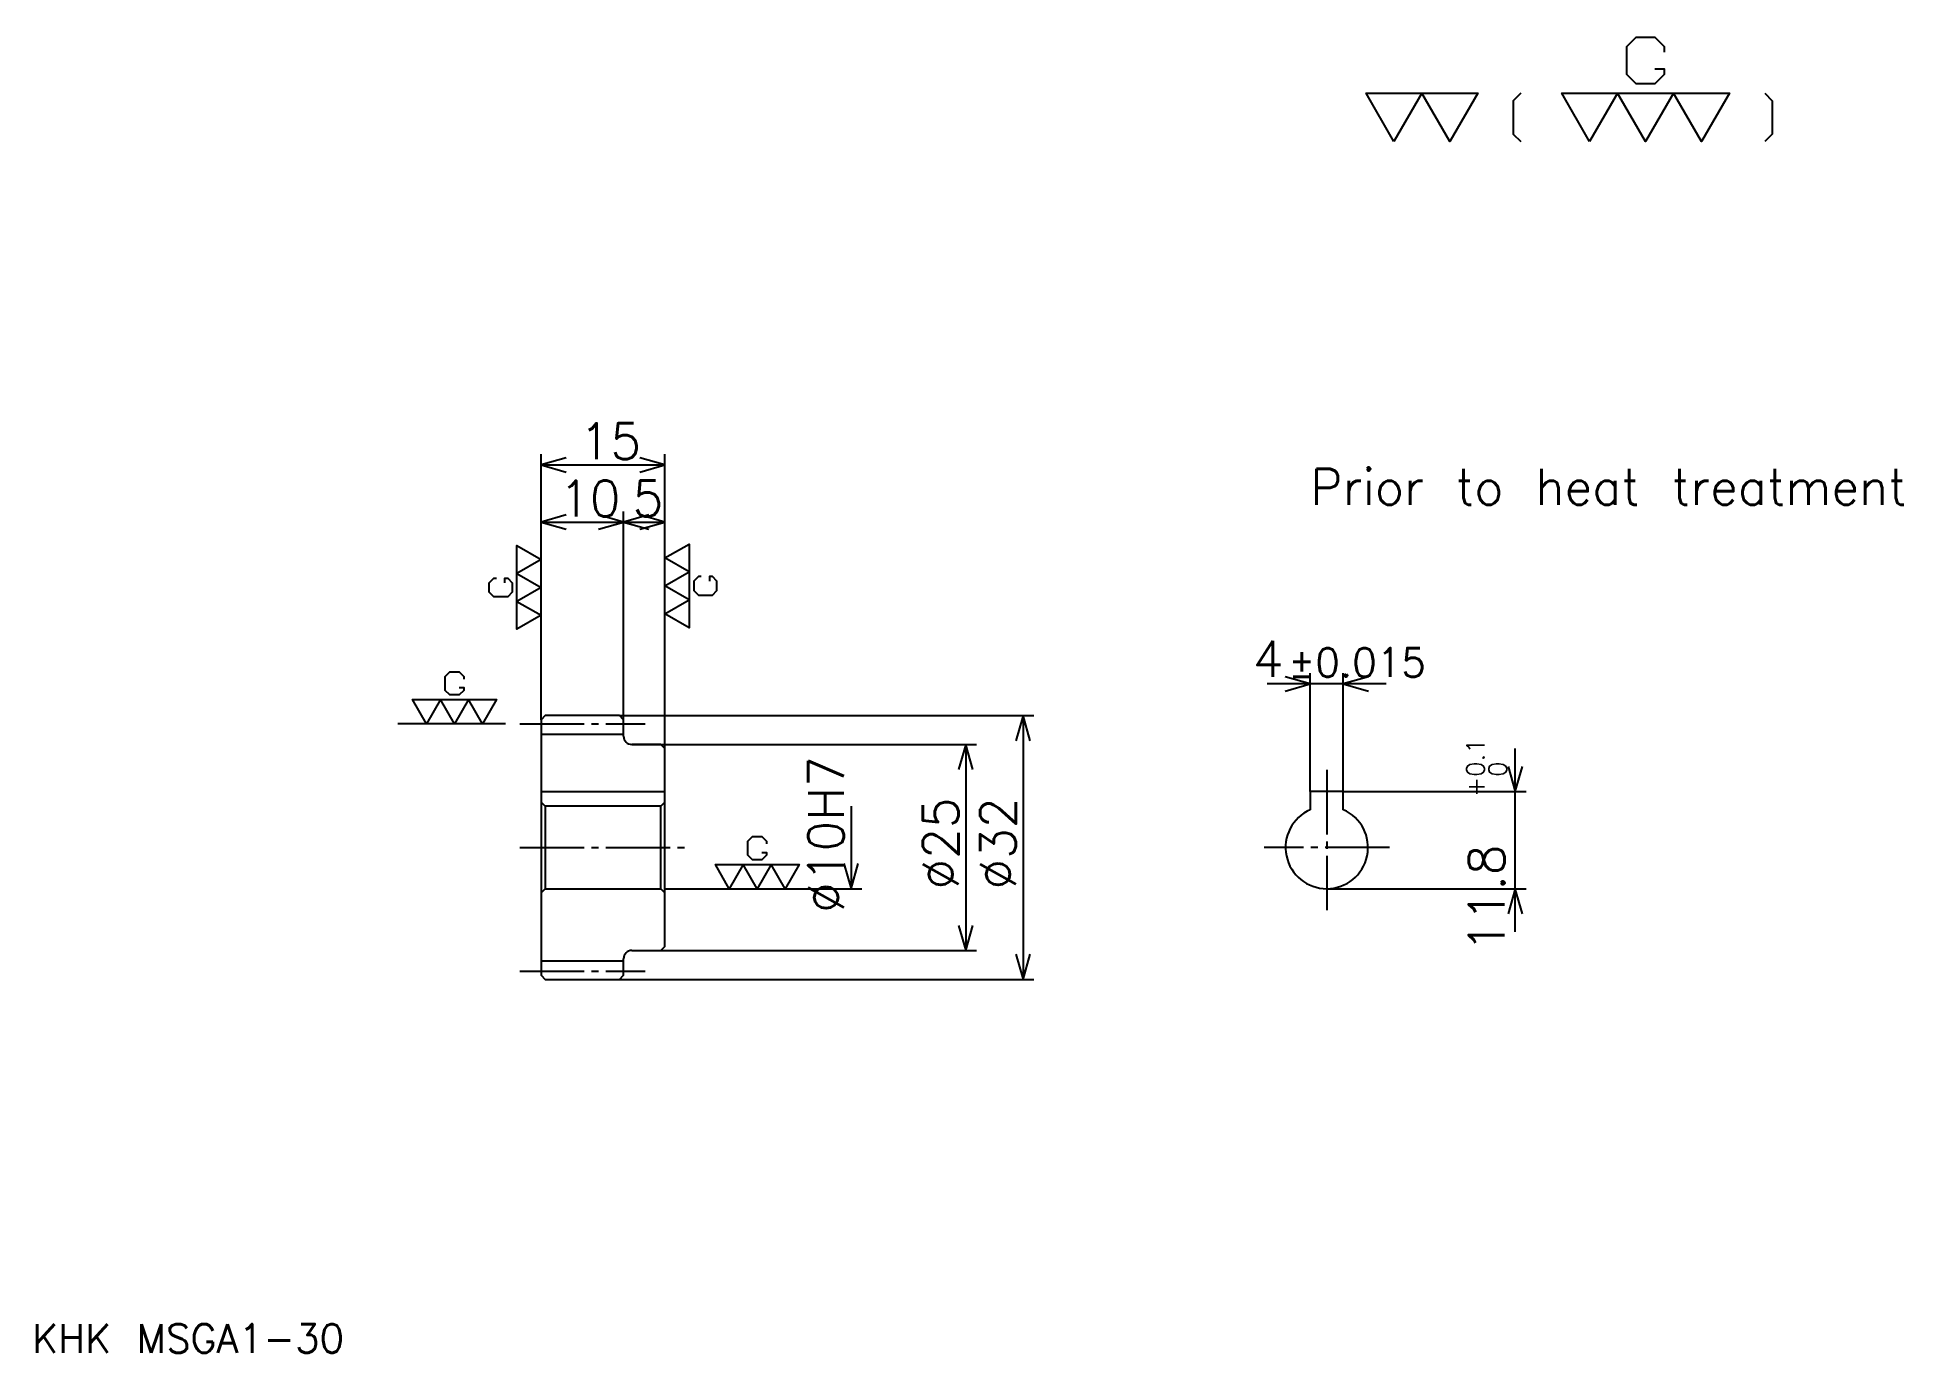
# Model space of a CAD drawing. Extents: x 9 to 236, y 10 to 169.
import ezdxf

# ---------------------------------------------------------------- set-up
doc = ezdxf.new("R2010")
doc.units = 0
doc.linetypes.add('DASHDOT', pattern=[10.434782, 7.826087, -0.869565, 0.869565, -0.869565])
doc.layers.get('0').update_dxf_attribs({"linetype": 'CONTINUOUS'})
doc.layers.add('DASHDOT', color=6, linetype='DASHDOT')
doc.styles.add('KANJI', font='TXT', dxfattribs={"bigfont": 'BIGFONT'})

msp = doc.modelspace()

# ---------------------------------------------------------------- linework, layer by layer
at = {"color": 5}
for p, q in [((70.434784, 86.869568), (70.434784, 118.608704)), ((85.434784, 86.869568), (85.434784, 118.608704)), ((70.434784, 117.304352), (85.434784, 117.304352)), ((80.434784, 86.869568), (80.434784, 111.652176)), ((70.434784, 110.347824), (80.434784, 110.347824)), ((80.434784, 110.347824), (85.434784, 110.347824)), ((172.978271, 90.713043), (158.543488, 90.713043)), ((163.760864, 77.669571), (163.760864, 92.017395)), ((167.760864, 77.669571), (167.760864, 92.017395)), ((70.434784, 86.369568), (70.434784, 86.869568)), ((79.934784, 86.869568), (85.434784, 86.869568)), ((80.434784, 86.369568), (80.434784, 86.869568)), ((85.434784, 86.869568), (130.217392, 86.869568)), ((85.434784, 82.869568), (85.434784, 86.869568)), ((128.91304, 86.869568), (128.91304, 54.869568)), ((81.434784, 83.369568), (85.434784, 83.369568)), ((85.434784, 83.369568), (123.260872, 83.369568)), ((121.956528, 83.369568), (121.956528, 58.369568)), ((188.630432, 60.652176), (188.630432, 82.886963)), ((167.760864, 77.669571), (189.934784, 77.669571)), ((108.04348, 75.869568), (108.04348, 65.869568)), ((85.434784, 65.869568), (109.347824, 65.869568)), ((165.760864, 65.869568), (189.934784, 65.869568)), ((81.434784, 58.369568), (85.434784, 58.369568)), ((85.434784, 58.369568), (123.260872, 58.369568)), ((79.934784, 54.869568), (85.434784, 54.869568)), ((85.434784, 54.869568), (130.217392, 54.869568))]:
    msp.add_line(p, q, dxfattribs=at)
at = {"color": 7}
msp.add_line((66.08696, 85.869568), (53.04348, 85.869568), dxfattribs=at)
at = {"color": 4}
for p, q in [((70.434784, 84.619568), (80.434784, 84.619568)), ((70.434784, 77.669571), (85.434784, 77.669571)), ((70.934784, 75.869568), (70.934784, 65.869568)), ((84.934784, 75.869568), (85.434784, 76.369568)), ((84.934784, 65.869568), (85.434784, 65.369568)), ((70.434784, 57.119568), (80.434784, 57.119568))]:
    msp.add_line(p, q, dxfattribs=at)
at = {"color": 7}
for points in [[(205.565216, 165.339142), (206.695648, 165.339142), (206.695648, 164.660873), (205.565216, 163.530441), (203.304352, 163.530441), (202.17392, 164.660873), (202.17392, 168.052185), (203.304352, 169.182617), (205.565216, 169.182617), (206.695648, 168.052185), (206.695648, 167.373917)], [(173.91304, 156.521744), (170.521729, 162.400009), (184.08696, 162.400009), (180.695648, 156.521744), (177.304352, 162.400009), (173.91304, 156.521744)], [(189.286957, 162.400009), (188.382599, 161.495651), (188.382599, 157.426086), (189.286957, 156.521744)], [(197.652176, 156.521744), (194.260864, 162.400009), (214.608704, 162.400009), (211.217392, 156.521744), (207.82608, 162.400009), (204.434784, 156.521744), (201.043472, 162.400009), (197.652176, 156.521744)], [(218.904343, 162.400009), (219.808685, 161.495651), (219.808685, 157.426086), (218.904343, 156.521744)], [(70.434784, 99.04348), (67.495651, 97.347832), (67.495651, 107.521744), (70.434784, 105.826096), (67.495651, 104.13044), (70.434784, 102.434784), (67.495651, 100.739136), (70.434784, 99.04348)], [(85.434784, 106), (88.373917, 107.695656), (88.373917, 97.521744), (85.434784, 99.217392), (88.373917, 100.913048), (85.434784, 102.608704), (88.373917, 104.304352), (85.434784, 106)], [(66.026085, 103), (66.026085, 103.565216), (66.365219, 103.565216), (66.930435, 103), (66.930435, 101.869568), (66.365219, 101.304352), (64.669563, 101.304352), (64.104347, 101.869568), (64.104347, 103), (64.669563, 103.565216), (65.008698, 103.565216)], [(89.843475, 103.739136), (89.504349, 103.739136), (88.939133, 103.17392), (88.939133, 102.04348), (89.504349, 101.478264), (91.199997, 101.478264), (91.765221, 102.04348), (91.765221, 103.17392), (91.199997, 103.739136), (90.86087, 103.739136), (90.86087, 103.17392)], [(60.478264, 90.278259), (61.04348, 90.278259), (61.04348, 89.939133), (60.478264, 89.373917), (59.347828, 89.373917), (58.782608, 89.939133), (58.782608, 91.634781), (59.347828, 92.200005), (60.478264, 92.200005), (61.04348, 91.634781), (61.04348, 91.295654)], [(56.52174, 85.869568), (54.826088, 88.808701), (65, 88.808701), (63.304348, 85.869568), (61.608696, 88.808701), (59.913044, 85.869568), (58.217392, 88.808701), (56.52174, 85.869568)], [(97.217392, 70.278267), (97.782608, 70.278267), (97.782608, 69.939133), (97.217392, 69.373917), (96.08696, 69.373917), (95.521744, 69.939133), (95.521744, 71.634789), (96.08696, 72.200005), (97.217392, 72.200005), (97.782608, 71.634789), (97.782608, 71.295654)], [(93.260872, 65.869568), (91.565216, 68.808701), (101.739136, 68.808701), (100.04348, 65.869568), (98.347824, 68.808701), (96.652176, 65.869568), (94.95652, 68.808701), (93.260872, 65.869568)]]:
    msp.add_lwpolyline(points, dxfattribs=at)
at = {"color": 5}
for points in [[(73.478264, 118.17392), (70.434784, 117.304352), (73.478264, 116.434784)], [(82.391304, 116.434784), (85.434784, 117.304352), (82.391304, 118.17392)], [(73.478264, 111.217392), (70.434784, 110.347824), (73.478264, 109.478264)], [(77.391304, 109.478264), (80.434784, 110.347824), (77.391304, 111.217392)], [(83.478264, 111.217392), (80.434784, 110.347824), (83.478264, 109.478264)], [(82.391304, 109.478264), (85.434784, 110.347824), (82.391304, 111.217392)], [(160.717392, 89.843483), (163.760864, 90.713043), (160.717392, 91.582611)], [(170.804352, 91.582611), (167.760864, 90.713043), (170.804352, 89.843483)], [(129.782608, 83.826088), (128.91304, 86.869568), (128.043488, 83.826088)], [(122.826088, 80.326088), (121.956528, 83.369568), (121.08696, 80.326088)], [(187.760864, 80.713043), (188.630432, 77.669571), (189.5, 80.713043)], [(107.17392, 68.913048), (108.04348, 65.869568), (108.91304, 68.913048)], [(189.5, 62.826088), (188.630432, 65.869568), (187.760864, 62.826088)], [(121.08696, 61.413048), (121.956528, 58.369568), (122.826088, 61.413048)], [(128.043488, 57.913048), (128.91304, 54.869568), (129.782608, 57.913048)]]:
    msp.add_lwpolyline(points, dxfattribs=at)
at = {"color": 4}
for points in [[(80.434784, 84.369568), (80.434784, 86.369568), (79.934784, 86.869568), (70.934784, 86.869568), (70.434784, 86.369568), (70.434784, 65.369568)], [(81.434784, 58.369568), (84.934784, 58.369568), (85.434784, 58.869568), (85.434784, 82.869568), (84.934784, 83.369568), (81.434784, 83.369568)], [(167.760864, 75.452141), (167.760864, 77.669571), (163.760864, 77.669571), (163.760864, 75.452141)], [(70.434784, 65.369568), (70.934784, 65.869568), (84.934784, 65.869568), (84.934784, 75.869568), (70.934784, 75.869568), (70.434784, 76.369568)], [(70.434784, 65.369568), (70.434784, 55.369568), (70.934784, 54.869568), (79.934784, 54.869568), (80.434784, 55.369568), (80.434784, 57.369568)]]:
    msp.add_lwpolyline(points, dxfattribs=at)
for centre, radius, start, end in [((81.434784, 84.369568), 1, 180, 270), ((165.760864, 70.869568), 5, 113.57817801, 66.42182199), ((81.434784, 57.369568), 1, 90, 180)]:
    msp.add_arc(centre, radius, start, end, dxfattribs=at)
at = {"layer": 'DASHDOT', "color": 7}
for p, q in [((67.826088, 85.869568), (83.04348, 85.869568)), ((165.760864, 80.278259), (165.760864, 63.260872)), ((67.826088, 70.869568), (88.04348, 70.869568)), ((173.369568, 70.869568), (158.152176, 70.869568)), ((67.826088, 55.869568), (83.04348, 55.869568))]:
    msp.add_line(p, q, dxfattribs=at)

# ---------------------------------------------------------------- texts
at = {"color": 7, "style": 'KANJI'}
for s, height, p in [('15', 4.347826, (75.108696, 118)), ('Prior to heat treatment', 4.347826, (163.760864, 112.452179)), ('10', 4.347826, (72.608696, 111.04348)), ('5', 4.347826, (81.521744, 111.04348)), ('4', 4.347826, (156.786102, 91.582611)), ('%%p0.015', 3.478261, (161.089905, 91.582611)), ('KHK MSGA1-30', 3.478261, (8.695652, 9.565217))]:
    msp.add_text(s, height=height, dxfattribs=at).set_placement(p)
for s, height, p in [('0.1', 2.173913, (184.891312, 79.446251)), ('%%c10H7', 4.347826, (107.17392, 62.934784)), ('0', 2.173913, (187.58696, 79.446251)), ('+', 2.173913, (184.891312, 77.011467)), ('%%c25', 4.347826, (121.08696, 65.760872)), ('%%c32', 4.347826, (128.043488, 65.760872)), ('11.8', 4.347826, (187.326096, 58.192356))]:
    msp.add_text(s, height=height, rotation=90, dxfattribs=at).set_placement(p)

doc.saveas('drawing.dxf')
